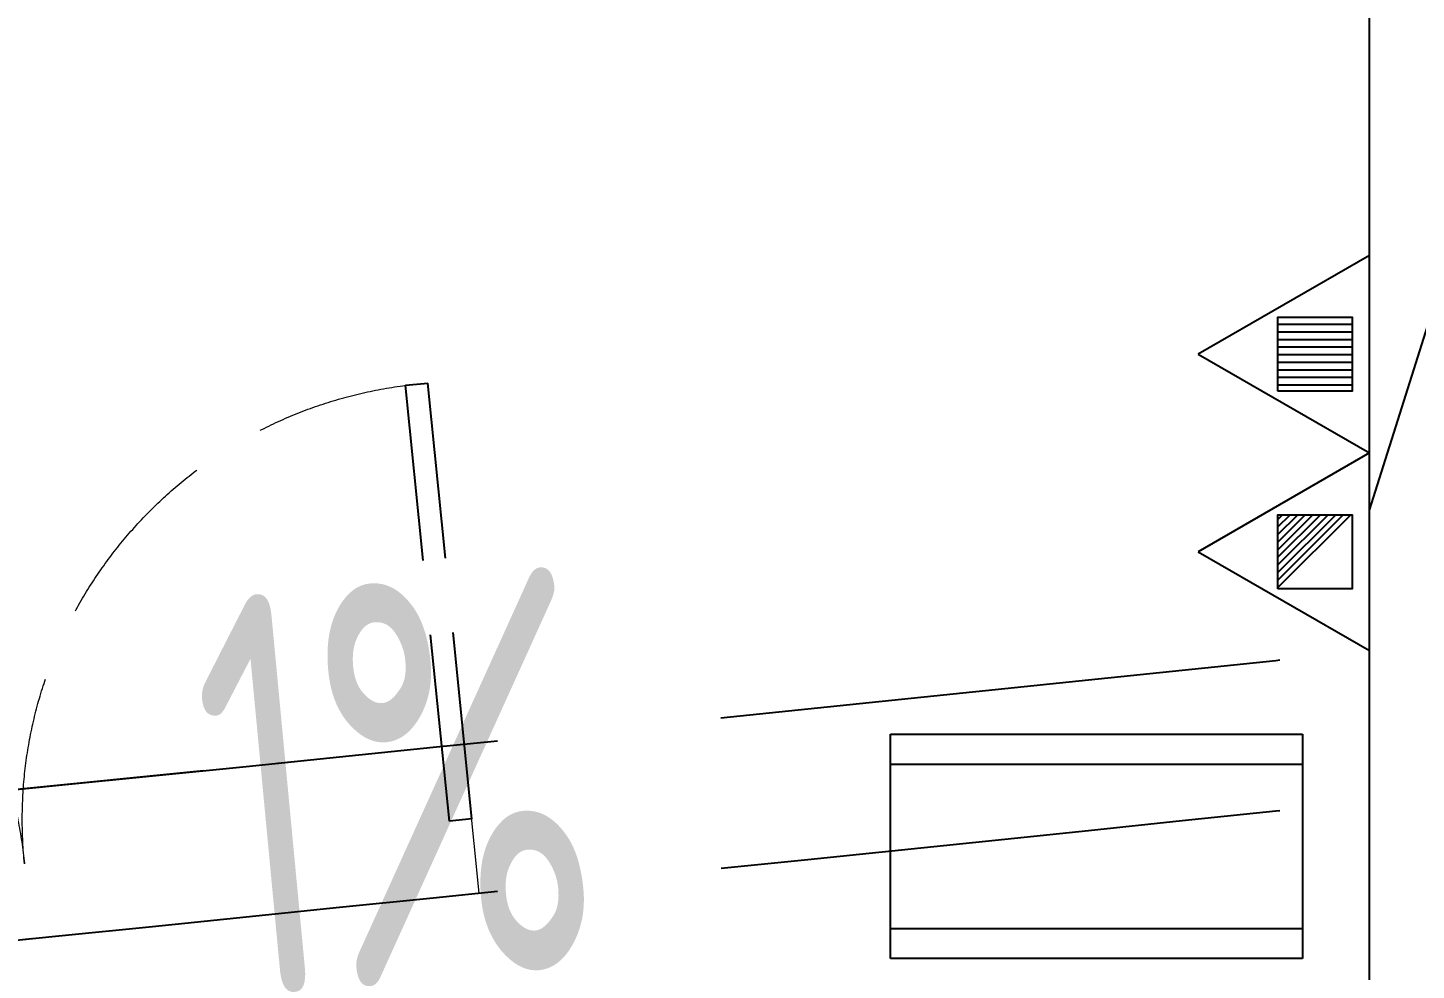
# Model space of a CAD drawing. Header units: inches. Extents: x 0 to 1813292486, y 0 to 3473589894.
# Drawn here: x 600653295 to 600655148, y 3473204309 to 3473205568 of the extents above; entities that cross this region are included whole.
import ezdxf

# ---------------------------------------------------------------- set-up
doc = ezdxf.new("R2010")
doc.units = ezdxf.units.IN
doc.header["$LTSCALE"] = 1000
doc.header["$MEASUREMENT"] = 0
doc.linetypes.add('AX-MALL-WALL-P02-QT$0$DASH', pattern=[0.35, 0.25, -0.1])
for name, color, linetype in [('A-Anno-Note', 241, 'Continuous'), ('AX-MALL-DIM-P02$0$A-Anno-Note', 241, 'Continuous'), ('AX-MALL-P02-200$0$A-Anno-Note', 241, 'Continuous'), ('AX-MALL-WALL-P02$0$A-Anno-Note', 241, 'Continuous'), ('AX-MALL-WALL-P02-QT$0$A-Detl-Patt', 8, 'Continuous'), ('AX-MALL-WALL-P02-QT$0$A-Detl-Thin', 131, 'Continuous'), ('AX-MALL-WALL-P02-QT$0$A-Fixt', 81, 'Continuous'), ('AX-MALL-WALL-P02-QT$0$A-Wall', 2, 'Continuous'), ('AX-MALL-WALL-P02-QT$0$A-Wall-Patt', 13, 'Continuous'), ('PX-MALL-P02-LG$0$P-Exsh', 31, 'Continuous')]:
    doc.layers.add(name, color=color, linetype=linetype)
doc.layers.add('AX-MALL-WALL-P02-QT$0$M-AUX-TO-ARCH', color=1, linetype='Continuous', plot=False)
doc.styles.add('AX-MALL-DIM-P02$0$_TCH_DIM', font='gbenor.shx')

# ---------------------------------------------------------------- blocks, each defined once
blk = doc.blocks.new('AX-MALL-WALL-P02-QT$0$tj')
at = {"layer": 'AX-MALL-WALL-P02-QT$0$A-Detl-Patt'}
h = blk.add_hatch(dxfattribs=at)
h.set_pattern_fill('STEEL', color=256, scale=100.0000000000001, angle=50.43183869082386)
h.set_pattern_definition([(75.00000000004839, (-14278.19445574284, 156289.8254051208), (-153.3407249234246, 41.08752340989569), []), (75.00000000004839, (-14317.88195610046, 156358.5661673546), (-153.3407249234246, 41.08752340989569), [])])
edge = h.paths.add_edge_path()
edge.add_arc((274302.9537697641, 370915.3693751197), 354853.2281302969, 270.9601093956941, 275.9513128638887)
edge.add_line((311095.3180618286, 17974.67259407043), (323404.2928284407, 17664.898229599))
edge.add_arc((337498.5854798314, -5423.033113246463), 27049.98445535583, 84.4296474408203, 121.40245730350341, ccw=False)
edge.add_line((340124.270958662, 21499.21483898163), (352435.6233639717, 23411.5238032341))
edge.add_line((352435.6233639717, 23411.5238032341), (352460.3320846558, 23263.57286787033))
edge.add_arc((262948.9762239404, 558936.3422532297), 543099.989586636, 279.486523026639, 288.5053300047131)
edge.add_line((435325.042740941, 43917.80823612213), (435185.9318172932, 44187.60760259628))
edge.add_arc((262948.9762341097, 558936.342259489), 542799.9895904897, 279.51816553668203, 288.50044427399206, ccw=False)
edge.add_line((352706.5441896915, 23608.95860147476), (352681.7270303965, 23756.88773488998))
edge.add_line((352681.7270303965, 23756.88773488998), (340117.7681742907, 21803.84383869171))
edge.add_arc((337510.0970116529, -5455.006554111635), 27383.29552171703, 84.53552636432372, 121.2026843873002)
edge.add_line((323323.7129554749, 17967.02113437653), (311085.7617697716, 18275.00808191299))
edge.add_arc((274273.8104503512, 371474.5356685471), 355112.6948552598, 270.96411062040687, 275.9501261722048, ccw=False)
edge.add_line((280248.9759351015, 16412.11376953125), (280248.9759185314, 16111.96136569977))
blk = doc.blocks.new('AX-MALL-WALL-P02-QT$0$1')
at = {"layer": 'AX-MALL-WALL-P02-QT$0$A-Detl-Patt', "linetype": 'AX-MALL-WALL-P02-QT$0$DASH', "extrusion": (0, 0, -1)}
for p, q in [((108521.714856267, -109072.1955194473), (108772.1514668465, -108543.5117721558)), ((108799.2634540796, -108556.3546748161), (108772.1514668465, -108543.5117721558)), ((108548.8268431425, -109085.0384221077), (108799.2634540796, -108556.3546748161)), ((109579.0823497772, -109573.0687398911), (109829.5189602375, -109044.3849935532)), ((109829.5189602375, -109044.3849935532), (109856.6309474707, -109057.2278962135)), ((109606.1943365335, -109585.9116430283), (109856.6309474707, -109057.2278962135)), ((108521.714856267, -109072.1955194473), (108548.8268431425, -109085.0384221077)), ((109606.1943365335, -109585.9116430283), (109579.0823497772, -109573.0687398911))]:
    blk.add_line(p, q, dxfattribs=at)
at = {"layer": 'AX-MALL-WALL-P02-QT$0$A-Detl-Patt', "linetype": 'AX-MALL-WALL-P02-QT$0$DASH', "lineweight": 13, "extrusion": (0, 0, -1)}
blk.add_lwpolyline([(-108799.1811138391, -108556.5284986496, 0.4067224467930122), (-109063.9545964003, -109329.0535812378, 0.4067224466732205), (-109829.4366202354, -109044.5588169098)], format="xyb", dxfattribs=at)
at = {"layer": 'AX-MALL-WALL-P02-QT$0$A-Detl-Patt', "linetype": 'AX-MALL-WALL-P02-QT$0$DASH', "lineweight": 13}
blk.add_lwpolyline([(108478.905179143, -109162.5688095093), (109563.3846606016, -109676.2849311829), (109649.0040137768, -109495.538351059), (108564.524532795, -108981.8222289085)], close=True, dxfattribs=at)
blk = doc.blocks.new('AX-MALL-WALL-P02-QT$0$JB-AC(i)-Li')
for p, q in [((-275, 0), (275, 0)), ((-275, 0), (275, 0)), ((-275, -300), (-275, 0)), ((275, 0), (275, -300)), ((-275, -40), (275, -40)), ((275, -260), (-275, -260)), ((275, -300), (-275, -300))]:
    blk.add_line(p, q)
blk = doc.blocks.new('AX-MALL-WALL-P02-QT')
at = {"layer": 'AX-MALL-WALL-P02-QT$0$A-Wall-Patt'}
h = blk.add_hatch(dxfattribs=at)
h.set_pattern_fill('普通砖', color=256, scale=200, style=0)
h.set_pattern_definition([(45, (0, 359.0227), (-353.55353201463, 353.55353201463), [])])
h.paths.add_polyline_path([(600450743.1077594, 3473037700.714099), (600450893.8585873, 3473037765.099013), (600455839.2696191, 3473051040.324507), (600455768.83366, 3473051137.706334), (600455651.8519899, 3473051110.143074), (600450699.1453589, 3473037815.333622)])
at = {"layer": 'AX-MALL-WALL-P02-QT$0$A-Detl-Thin', "linetype": 'AX-MALL-WALL-P02-QT$0$DASH', "ltscale": 3}
for points in [[(600447161.1240413, 3473039776.307949, 0.001865399251950339), (600451050.1346877, 3473038757.512383, 0.001865399251950339)], [(600447090.9780818, 3473039588.011677, 0.001864700041444786), (600450979.935991, 3473038569.074588, 0.001864700041444786)]]:
    blk.add_lwpolyline(points, format="xyb", dxfattribs=at)
at = {"layer": 'AX-MALL-WALL-P02-QT$0$A-Wall'}
blk.add_line((600450699.1453589, 3473037815.333622), (600455651.8519899, 3473051110.143074), dxfattribs=at)
at = {"layer": 'AX-MALL-WALL-P02-QT$0$A-Detl-Thin', "rotation": 339.5681613091762}
blk.add_blockref('AX-MALL-WALL-P02-QT$0$tj', (600144118.6961328, 3473128496.287411), dxfattribs=at)
at = {"layer": 'AX-MALL-WALL-P02-QT$0$A-Fixt', "rotation": 339.5681613375581}
blk.add_blockref('AX-MALL-WALL-P02-QT$0$JB-AC(i)-Li', (600450669.8165238, 3473038780.215395), dxfattribs=at)
at = {"layer": 'AX-MALL-WALL-P02-QT$0$M-AUX-TO-ARCH', "rotation": 10.65503778268106}
blk.add_blockref('AX-MALL-WALL-P02-QT$0$1', (600321870.4420133, 3473126396.054392), dxfattribs=at)
blk = doc.blocks.new('AX-MALL-WALL-P02')
at = {"layer": 'AX-MALL-WALL-P02$0$A-Anno-Note'}
blk.add_blockref('AX-MALL-WALL-P02-QT', (0, 0), dxfattribs=at)
blk = doc.blocks.new('PX-MALL-P02-LG$0$MHQ')
at = {"layer": 'PX-MALL-P02-LG$0$P-Exsh', "ltscale": 0.7}
h = blk.add_hatch(dxfattribs=at)
h.set_pattern_fill('ANSI31', color=256, scale=25, style=0)
h.set_pattern_definition([(45, (-160019.2306599375, -42228.3236173685), (-28.0633003783411, 28.0633003783411), [])])
h.paths.add_polyline_path([(-75.0000000015425, 185.1731819980414), (75, 185.1731819980414), (75, 35.17318199802685), (-75.0000000015425, 35.17318199802685)])
for points in [[(0, 346.4101615137042), (-200, -1.455191522836685e-11), (200, -1.455191522836685e-11)], [(0, 346.4101615137042), (-200, -1.455191522836685e-11), (200, -1.455191522836685e-11)], [(0, 346.4101615137042), (-200, -1.455191522836685e-11), (200, -1.455191522836685e-11)], [(-75.0000000015425, 185.1731819980414), (75, 185.1731819980414), (75, 35.17318199802685), (-75.0000000015425, 35.17318199802685)]]:
    blk.add_lwpolyline(points, close=True, dxfattribs=at)
blk = doc.blocks.new('PX-MALL-P02-LG$0$A$C301F1425')
at = {"layer": 'PX-MALL-P02-LG$0$P-Exsh', "ltscale": 0.7}
for p in [(-200, 1.455191522836685e-11), (200, 1.455191522836685e-11)]:
    blk.add_blockref('PX-MALL-P02-LG$0$MHQ', p, dxfattribs=at)
blk = doc.blocks.new('PX-MALL-P02-LG')
at = {"xscale": 0.6600000001490108, "yscale": 0.6600000001490108, "zscale": 0.6600000001490108, "rotation": 69.5681608738742}
blk.add_blockref('PX-MALL-P02-LG$0$A$C301F1425', (600451142.2951969, 3473039004.903653), dxfattribs=at)
blk = doc.blocks.new('AX-MALL-DIM-P02')
at = {"layer": 'AX-MALL-DIM-P02$0$A-Anno-Note', "style": 'AX-MALL-DIM-P02$0$_TCH_DIM', "width": 0.7}
blk.add_text('1%', height=535.5, rotation=344.9771137498745, dxfattribs=at).set_placement((600449451.8050917, 3473038854.665329))
blk = doc.blocks.new('AX-MALL-P02-200')
at = {"layer": 'AX-MALL-P02-200$0$A-Anno-Note'}
blk.add_blockref('AX-MALL-WALL-P02', (0, 0), dxfattribs=at)
for name in ['AX-MALL-DIM-P02', 'PX-MALL-P02-LG']:
    blk.add_blockref(name, (0, 0), dxfattribs=at)

msp = doc.modelspace()

# ---------------------------------------------------------------- block references
at = {"layer": 'A-Anno-Note', "rotation": 20.43183869077545}
msp.add_blockref('AX-MALL-P02-200', (1250392458.527329, 9048125.682563305), dxfattribs=at)

doc.saveas('drawing.dxf')
